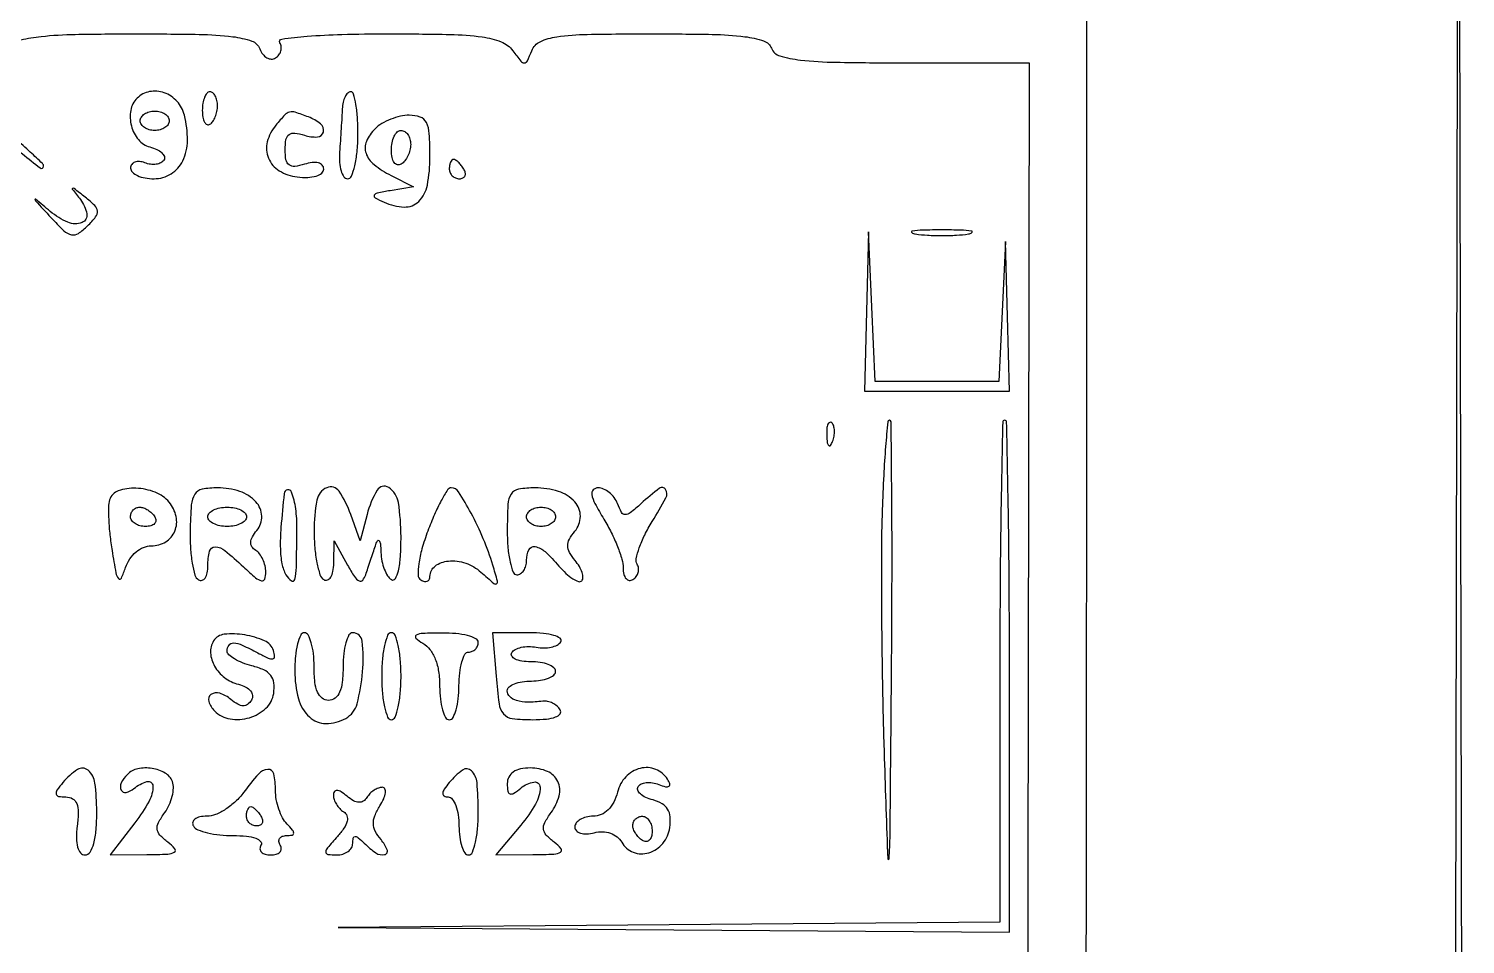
# Model space of a CAD drawing. Extents: x 29 to 450, y 25 to 639.
# Drawn here: x 297.5 to 446.2, y 432.8 to 527.5 of the extents above; entities that cross this region are included whole.
import ezdxf

# ---------------------------------------------------------------- set-up
doc = ezdxf.new("R2010")
doc.units = 0
doc.header["$MEASUREMENT"] = 0

msp = doc.modelspace()

# ---------------------------------------------------------------- linework, layer by layer
for points in [[(406.74671, 405.248882, 0.002958), (406.956341, 434.192966, 0.000332), (407, 499.993292), (407, 613.986585), (336.25, 614.243292), (265.5, 614.5)], [(296.648726, 526.373767, -0.033337), (298.732637, 526.729827, -0.021073), (302.27173, 526.943989, -0.004575), (308.393011, 527, -0.004221), (315.107978, 526.943312, -0.025722), (318.571005, 526.70636, -0.05279), (320.536838, 526.25595, -0.22196), (321.385948, 525.436618, 0.070617), (321.691865, 524.88637, 0.100766), (322.110262, 524.51827, 0.1238), (322.572428, 524.388204, 0.146423), (323.009249, 524.505716, 0.089778), (323.35625, 524.817914, 0.095278), (323.563005, 525.225858, 0.099789), (323.598331, 525.665463, 0.109141), (323.457295, 526.069098, -0.545314), (323.645436, 526.463703, -0.010981), (326.278448, 526.742401, -0.014392), (329.865827, 526.938869, -0.006482), (334.58074, 527, -0.004661), (341.078247, 526.939435, -0.028832), (344.406087, 526.685061, -0.060776), (346.371361, 526.17205, -0.140735), (347.568337, 525.25, 0.011806), (348.398405, 524.176919, 0.225928), (348.769958, 524, 0.289816), (349.083275, 524.198261, 0.018157), (349.535569, 525.25, -0.192475), (350.406933, 526.185113, -0.075364), (352.127726, 526.69849, -0.030801), (355.288451, 526.945225, -0.004081), (362, 527, -0.004709), (368.22061, 526.941418, -0.025485), (371.58858, 526.705973, -0.048379), (373.546728, 526.273364, -0.226317), (374.361626, 525.5, 0.233949), (375.211126, 524.716889, 0.043896), (377.346823, 524.289765, 0.023319), (381.035721, 524.056972, 0.004098), (387.986342, 524), (401.035454, 524), (400.932058, 460.063615), (400.828662, 396.127229)]]:
    msp.add_lwpolyline(points, format="xyb")
for points in [[(444.999065, 337, 0.000156), (444.839128, 235.023106, 0.000256), (444.77486, 148.75625, 0.000015), (444.759122, 71.050133, 0.043297), (444.936629, 69, 0.003348), (445.239117, 67.333945, 0.497988), (445.390743, 67.258742, 0.232536), (445.546056, 67.462963, 0.001904), (445.936629, 69.5, 0.046358), (446.165654, 71.956113, 0.000024), (446.18736, 149.4625, 0.00033), (446.150588, 235.680606, 0.000201), (445.999065, 337.5), (445.49813, 602.5)], [(308.666667, 520.333333, 0.154535), (308.015275, 519.078313, 0.107567), (308.083105, 517.471852, 0.108234), (308.810877, 516.046682, 0.158111), (309.988753, 515.29269, -0.044796), (310.712859, 515.032212, -0.078506), (311.240331, 514.677866, -0.120306), (311.494865, 514.291986, -0.228144), (311.456728, 513.929984, -0.141718), (311.147612, 513.650184, -0.078803), (310.657711, 513.500346, -0.067911), (310.068102, 513.498033, -0.058747), (309.467975, 513.650663, 0.066643), (308.906415, 513.784115, 0.114223), (308.431218, 513.723326, 0.15229), (308.118415, 513.482083, 0.154099), (308, 513.106989, 0.205955), (308.18202, 512.68384, 0.083011), (308.71458, 512.325178, 0.063316), (309.501369, 512.081284, 0.04356), (310.432612, 512, 0.140119), (312.191692, 512.502832, 0.143066), (313.402374, 513.856375, 0.11044), (313.886115, 515.964603, 0.062949), (313.571242, 518.572172, 0.121721), (312.812432, 520.001138, 0.12455), (311.481111, 520.897493, 0.133863), (309.959958, 521.017306, 0.150587)], [(315.428571, 519.073419, 0.039538), (315.484398, 518.368544, 0.085489), (315.659375, 517.855415, 0.161426), (315.917433, 517.614282, 0.251349), (316.214286, 517.632436, 0.106803), (316.515511, 517.922412, 0.051141), (316.769196, 518.398678, 0.04742), (316.941764, 518.971796, 0.049465), (317, 519.559017, 0.05256), (316.941884, 520.110336, 0.072414), (316.769196, 520.576711, 0.092326), (316.514141, 520.889977, 0.177669), (316.214286, 521, 0.223398), (315.913499, 520.85855, 0.076248), (315.659375, 520.434067, 0.057994), (315.486054, 519.811155, 0.0389)], [(329.918758, 519.25, -0.002937), (329.873679, 518.38827, -0.001168), (329.802109, 517.20625, -0.001156), (329.718947, 515.931047, -0.001452), (329.635737, 514.75, 0.035647), (329.633653, 513.696621, 0.056141), (329.79668, 512.808039, 0.076189), (330.086239, 512.201965, 0.248365), (330.466978, 512.00077, 0.304497), (330.870266, 512.271904, 0.038526), (331.207793, 513.322963, 0.034676), (331.448891, 514.776332, 0.021644), (331.538276, 516.50077, 0.016478), (331.496103, 518.225539, 0.026951), (331.333752, 519.678351, 0.025508), (331.094879, 520.766045, 0.337952), (330.788276, 521, 0.201978), (330.480686, 520.870463, 0.078277), (330.207691, 520.485937, 0.060898), (330.007782, 519.91989, 0.042891)], [(290.310471, 520.306664, 0.077526), (291.496908, 518.921622, 0.007208), (294.970464, 516.035329, 0.003792), (298.640148, 513.120111, 0.625047), (299, 513.295509, 0.206206), (298.875998, 513.5834, 0.003678), (297.618375, 514.755041, 0.008537), (296.099296, 516.102473, 0.005511), (294.296595, 517.613163, 0.006795), (292.537144, 519.015372, 0.016264), (291.185517, 519.994189, 0.036633), (290.423016, 520.431792, 0.749276)], [(312, 518, -0.148195), (311.884432, 517.618646, -0.098894), (311.559375, 517.29375, -0.082425), (311.073457, 517.074694, -0.064853), (310.5, 517, -0.064853), (309.926543, 517.074694, -0.082425), (309.440625, 517.29375, -0.098894), (309.115568, 517.618646, -0.148195), (309, 518, -0.148195), (309.115568, 518.381354, -0.098894), (309.440625, 518.70625, -0.082425), (309.926543, 518.925306, -0.064853), (310.5, 519, -0.064853), (311.073457, 518.925306, -0.082425), (311.559375, 518.70625, -0.098894), (311.884432, 518.381354, -0.148195)], [(323.039869, 517.548039, 0.110986), (322.156335, 515.815796, 0.162086), (322.276497, 514.121138, 0.160017), (323.392379, 512.821597, 0.107671), (325.258551, 512.183578, 0.036878), (326.335229, 512.139204, 0.064397), (327.215292, 512.282267, 0.093577), (327.795407, 512.581615, 0.230931), (328, 513.000965, 0.183147), (327.846337, 513.4064, 0.151573), (327.448974, 513.647507, 0.094939), (326.813872, 513.682609, 0.043335), (326, 513.5, -0.045457), (324.992635, 513.278454, -0.194688), (324.409879, 513.432815, -0.190687), (324.091186, 513.952097, -0.043427), (324, 515, -0.043427), (324.091186, 516.047903, -0.190687), (324.409879, 516.567185, -0.194688), (324.992635, 516.721546, -0.045457), (326, 516.5, 0.088245), (327.352602, 516.321379, 0.339352), (327.960929, 516.832779, 0.283577), (327.669746, 517.668645, 0.079298), (326.418213, 518.393011, 0.013256), (325.050913, 518.876516, 0.140532), (324.466063, 518.896496, 0.144876), (323.96734, 518.602382, 0.014372)], [(333.3125, 517.169643, 0.094431), (332.424419, 515.863409, 0.186905), (332.375985, 514.629862, 0.144354), (333.20683, 513.458721, 0.050329), (334.969114, 512.337916), (337.280291, 511.175832), (334.890146, 510.763857, 0.008504), (333.524772, 510.504533, 0.222117), (333.232695, 510.286233, 0.414476), (333.310413, 510.029568, 0.017563), (334.25, 509.568952, 0.093888), (336.336453, 509.072816, 0.209167), (337.829694, 509.645404, 0.152822), (338.728146, 511.334099, 0.046446), (339, 514.254329, 0.014602), (338.929278, 516.675398, 0.100923), (338.625909, 517.817767, 0.195753), (337.990803, 518.378679, 0.084406), (336.857143, 518.571429, 0.055483), (335.933957, 518.468669, 0.038741), (334.931975, 518.159654, 0.039128), (334.00551, 517.706615, 0.063178)], [(337, 515.559017, -0.061875), (336.925833, 514.961978, -0.051278), (336.70625, 514.359775, -0.053305), (336.382836, 513.842344, -0.08825), (336, 513.5, -0.202618), (335.621877, 513.441401, -0.181468), (335.29375, 513.66835, -0.104212), (335.071541, 514.195401, -0.047867), (335, 514.940983, -0.0466), (335.073608, 515.729059, -0.066561), (335.29375, 516.395164, -0.086673), (335.618015, 516.844577, -0.195654), (336, 517, -0.142666), (336.38134, 516.888931, -0.09965), (336.70625, 516.576711, -0.08433), (336.925146, 516.109818, -0.067639)], [(341, 513, 0.105053), (341.081062, 512.618444, 0.099167), (341.311086, 512.29375, 0.09642), (341.654762, 512.076123, 0.093332), (342.059017, 512, 0.108972), (342.413961, 512.078288, 0.182303), (342.6254, 512.29375, 0.161196), (342.656512, 512.6179, 0.082592), (342.5, 513, 0.029505), (342.231006, 513.382774, 0.035638), (341.933975, 513.70625, 0.038439), (341.65171, 513.934461, 0.151918), (341.440983, 514, 0.210953), (341.272352, 513.92554, 0.081139), (341.129539, 513.70625, 0.061769), (341.032345, 513.382849, 0.042167)], [(302.798558, 509.839028, -0.119183), (303.469418, 508.361862, -0.360797), (302.97452, 507.463374, -0.199384), (301.512179, 507.490867, -0.069909), (299.686987, 508.614921, 0.000593), (298.157363, 509.87841, 0.667717), (298.102472, 509.849255, 0.163805), (298.165503, 509.70797, 0.000372), (299.746032, 507.994628, 0.016791), (301.102218, 506.622134, 0.133534), (301.880769, 506.204562, 0.206872), (302.592656, 506.334977, 0.049095), (303.54622, 507.117649, 0.02908), (304.381865, 508.056592, 0.190197), (304.5608, 508.649276, 0.181445), (304.290569, 509.220785, 0.026075), (303.300188, 510.085903, 0.001532), (302.146207, 510.986682, 0.286761), (302.002574, 511.001267, 0.473566), (301.978247, 510.896852, 0.001972)], [(389.25, 506.283746, 0.023547), (390.502218, 506.153981, 0.014044), (392, 506.111902, 0.014044), (393.497782, 506.153981, 0.023547), (394.75, 506.283746, 0.124239), (395.112409, 506.435926, 0.664672), (395.076562, 506.577962, 0.03126), (393.97062, 506.675363, 0.006336), (392, 506.700336, 0.006336), (390.02938, 506.675363, 0.03126), (388.923438, 506.577962, 0.664672), (388.887591, 506.435926, 0.124239)], [(398, 461.013128), (398, 435.026255), (363.75, 434.749559), (329.5, 434.472863), (364.25, 434.236432), (399, 434), (399, 460.5, 0.001768), (398.964069, 470.661415, 0.002948), (398.853125, 479.215625, 0.00035), (398.70472, 486.799388, 0.40829), (398.5, 487, 0.408165), (398.295309, 486.799502, 0.000364), (398.146875, 479.366356, 0.003007), (398.035931, 470.977783, 0.001803)], [(380.078947, 485.416667, 0.018894), (380.137993, 484.670344, 0.168741), (380.279315, 484.37858, 0.470617), (380.461564, 484.395823, 0.054073), (380.683114, 484.8125, 0.051402), (380.839148, 485.359369, 0.05415), (380.876576, 485.916927, 0.060344), (380.797407, 486.402231, 0.126455), (380.604167, 486.729167, 0.296942), (380.385309, 486.77538, 0.208169), (380.200665, 486.592839, 0.077125), (380.089945, 486.112848, 0.028489)], [(385.820969, 477.75, 0.007966), (385.733327, 473.077486, 0.002801), (385.75196, 466.370313, 0.00278), (385.854777, 458.995318, 0.003255), (386.036768, 452, 0.000743), (386.390764, 441.594462, 0.943431), (386.52689, 441.591371, 0.017969), (386.637932, 444.058987, 0.000188), (386.786768, 461.25, 0.001561), (386.837702, 471.123848, 0.002604), (386.811335, 479.435938, 0.000273), (386.74535, 486.827263, 0.411441), (386.570969, 487, 0.388315), (386.391374, 486.835755, 0.002081), (386.173681, 484.282812, 0.007213), (385.974885, 481.296794, 0.004342)], [(305.818342, 478.75, 0.074836), (305.703689, 478.026385, 0.014314), (305.731553, 476.692187, 0.014968), (305.856467, 475.123057, 0.013281), (306.078463, 473.5, 0.005083), (306.481316, 471.190022, 0.124068), (306.750755, 470.602063, 0.55759), (307.044946, 470.638458, 0.027219), (307.483742, 471.75, -0.067319), (307.917281, 472.633924, -0.069881), (308.565552, 473.358367, -0.075008), (309.341433, 473.835731, -0.100795), (310.148016, 474, 0.136938), (311.63668, 474.4155, 0.161124), (312.583453, 475.523871, 0.152061), (312.712886, 477.031967, 0.119699), (311.989431, 478.512735, 0.128028), (310.557317, 479.542505, 0.082763), (308.546505, 479.957616, 0.093811), (306.726511, 479.685071, 0.236397)], [(314.164044, 475.536013, 0.020309), (314.200063, 473.78298, 0.027446), (314.383579, 472.208532, 0.026867), (314.66762, 470.965419, 0.186846), (315.037221, 470.476996, 0.21272), (315.401152, 470.427793, 0.177907), (315.717184, 470.661592, 0.099903), (315.931254, 471.19356, 0.045892), (316, 471.940983, -0.059472), (316.178778, 473.438704, -0.354992), (316.760943, 473.882148, -0.164826), (317.768453, 473.50523, -0.017373), (319.685549, 471.825686, 0.011011), (320.948511, 470.690499, 0.118843), (321.555272, 470.379555, 0.388199), (321.883633, 470.560473, 0.081838), (322, 471.266669, 0.058202), (321.922218, 471.932612, 0.050366), (321.691986, 472.597836, 0.052967), (321.352991, 473.16378, 0.093196), (320.951442, 473.530011, -0.110253), (320.564792, 473.907337, -0.160707), (320.443671, 474.36394, -0.115588), (320.608797, 474.918193, -0.043282), (321.073886, 475.589028, 0.183691), (321.58298, 477.078274, 0.179702), (320.980354, 478.546214, 0.126764), (319.307129, 479.626878, 0.080492), (317.004378, 480, 0.046561), (315.410226, 479.851228, 0.207405), (314.649391, 479.336148, 0.12429), (314.288951, 478.246136, 0.012994)], [(323.900807, 479.416667, 0.006911), (323.570001, 475.906696, 0.025621), (323.50574, 473.685065, 0.041345), (323.667777, 472.146882, 0.08224), (324.088644, 471, 0.102619), (324.64416, 470.36706, 0.540926), (324.999197, 470.494958, 0.052983), (325.164202, 471.782477, 0.003022), (325.226499, 475.787785, 0.036156), (325.098081, 477.83093, 0.053853), (324.668077, 479.568108, 0.373271), (324.248119, 479.800833, 0.324338)], [(327, 475.559017, 0.02093), (327.073113, 473.813184, 0.027868), (327.29375, 472.241025, 0.027581), (327.611109, 470.999702, 0.179846), (328, 470.5, 0.231205), (328.382462, 470.461954, 0.168078), (328.717943, 470.737891, 0.091691), (328.950944, 471.344797, 0.042112), (329.035435, 472.190983), (329.070871, 474.5), (330.463122, 472, 0.016819), (331.180439, 470.808098, 0.127616), (331.660076, 470.368792, 0.351734), (332.034188, 470.44026, 0.097306), (332.348458, 471, -0.000341), (332.573439, 471.682838, -0.0002), (332.843657, 472.5, -0.0002), (333.114596, 473.317149, -0.00034), (333.341825, 474, -0.039847), (333.561108, 474.51639, -0.534264), (333.731943, 474.534948, -0.153633), (333.864922, 474.213962, -0.012966), (333.921053, 473.309017, 0.040647), (334.025193, 472.425027, 0.042077), (334.270559, 471.580088, 0.04577), (334.610333, 470.891187, 0.117421), (335, 470.5, 0.420328), (335.411625, 470.601709, 0.077973), (335.731124, 471.408386, 0.040398), (335.937793, 472.867237, 0.014995), (336, 474.940983, 0.038268), (335.729362, 478.471916, 0.212247), (334.724551, 480.035144, 0.429702), (333.527218, 479.754209, 0.067248), (332.485115, 477.25), (331.753414, 474.5), (330.793373, 477.25, 0.064588), (329.589157, 479.651061, 0.363968), (328.311682, 480.016738, 0.247415), (327.286697, 478.713298, 0.045352)], [(338.772455, 475.52394, 0.018953), (338.167166, 473.679083, 0.034661), (337.837473, 472.130993, 0.040988), (337.769169, 470.966887, 0.253718), (338.056755, 470.464923, 0.07767), (338.417395, 470.313065, 0.155352), (338.722922, 470.332868, 0.185702), (338.925405, 470.517822, 0.116369), (339, 470.833994, -0.236621), (339.537708, 471.9066, -0.140464), (340.904926, 472.424823, -0.104112), (342.695927, 472.201095, -0.099523), (344.277519, 471.27411, 0.004533), (345.616302, 470.101163, 0.321435), (345.895199, 470.076445, 0.340544), (345.996355, 470.329172, 0.004812), (345.506216, 472, 0.025519), (344.522733, 474.728115, 0.02444), (343.253904, 477.382561, 0.01831), (341.965174, 479.575122, 0.256087), (341.19002, 480, 0.257467), (340.814527, 479.792919, 0.016902), (340.166929, 478.685157, 0.021132), (339.463146, 477.239165, 0.013944)], [(347, 475.5, 0.020945), (347.072283, 473.775243, 0.033738), (347.29375, 472.321875, 0.036969), (347.611488, 471.267028, 0.31052), (348, 471, 0.148195), (348.381354, 471.115568, 0.098894), (348.70625, 471.440625, 0.082425), (348.925306, 471.926543, 0.064853), (349, 472.5, -0.112422), (349.247128, 473.585213, -0.336618), (349.882988, 473.911077, -0.143856), (350.913113, 473.398675, -0.02885), (352.349365, 471.904939, 0.027667), (353.078157, 471.143385, 0.044913), (353.78397, 470.593003, 0.057751), (354.372174, 470.303661, 0.289498), (354.714107, 470.380773, 0.2104), (354.841835, 470.709454, 0.069059), (354.745723, 471.231691, 0.054748), (354.462487, 471.850434, 0.038531), (354.020056, 472.475834, -0.044328), (353.439755, 473.316593, -0.127915), (353.258459, 473.995154, -0.129569), (353.431718, 474.670675, -0.046021), (354, 475.5, 0.17299), (354.567732, 477.05466, 0.189517), (353.993691, 478.54773, 0.132035), (352.292507, 479.630007, 0.07616), (349.877555, 480, 0.040451), (348.174545, 479.861998, 0.213183), (347.409864, 479.359043, 0.13073), (347.068277, 478.288777, 0.01224)], [(357.01096, 476.75, -0.02197), (357.769695, 475.372943, -0.021429), (358.411538, 473.923289, -0.021908), (358.863699, 472.603866, -0.071189), (358.996262, 471.690983, 0.05657), (359.071163, 471.043035, 0.12168), (359.297444, 470.597874, 0.189767), (359.630996, 470.42283, 0.166971), (360.016312, 470.510081, 0.092269), (360.359655, 470.822071, 0.096094), (360.561768, 471.232497, 0.099366), (360.592006, 471.677098, 0.106247), (360.446024, 472.087336, -0.194178), (360.347, 472.664234, -0.031506), (360.663843, 473.780433, -0.030788), (361.230084, 475.115512, -0.022726), (362.011271, 476.518237, 0.014762), (363.429421, 478.971967, 0.27039), (363.400288, 479.838209, 0.441458), (362.757309, 479.953599, 0.020423), (360.84959, 478.363881, -0.01364), (359.735672, 477.409753, -0.171916), (359.222011, 477.227761, -0.272937), (358.837083, 477.454796, -0.034664), (358.41386, 478.363881, 0.067645), (358.070925, 478.989401, 0.062599), (357.56557, 479.51939, 0.066652), (356.981518, 479.878316, 0.104866), (356.40771, 480, 0.201129), (355.900597, 479.787409, 0.244822), (355.751933, 479.301093, 0.077869), (356.078341, 478.375261, 0.01329)], [(310.5, 477, -0.139169), (310.607943, 476.620352, -0.191142), (310.478525, 476.29375, -0.138808), (310.110654, 476.073267, -0.066118), (309.559017, 476, -0.062283), (308.962904, 476.074545, -0.080552), (308.457961, 476.29375, -0.097988), (308.120018, 476.618621, -0.153634), (308, 477, -0.092995), (308.071618, 477.381732, -0.096318), (308.276414, 477.70625, -0.099231), (308.581949, 477.923444, -0.105429), (308.940983, 478, -0.089642), (309.346558, 477.926698, -0.053229), (309.7871, 477.70625, -0.051032), (310.193797, 477.382515, -0.06081)], [(320, 477, -0.191087), (319.848523, 476.618118, -0.088204), (319.4125, 476.29375, -0.068025), (318.765418, 476.073693, -0.048028), (318, 476, -0.048028), (317.234582, 476.073693, -0.068025), (316.5875, 476.29375, -0.088204), (316.151477, 476.618118, -0.191087), (316, 477, -0.191087), (316.151477, 477.381882, -0.088204), (316.5875, 477.70625, -0.068025), (317.234582, 477.926307, -0.048028), (318, 478, -0.048028), (318.765418, 477.926307, -0.068025), (319.4125, 477.70625, -0.088204), (319.848523, 477.381882, -0.191087)], [(352, 477, -0.148195), (351.884432, 476.618646, -0.098894), (351.559375, 476.29375, -0.082425), (351.073457, 476.074694, -0.064853), (350.5, 476, -0.064853), (349.926543, 476.074694, -0.082425), (349.440625, 476.29375, -0.098894), (349.115568, 476.618646, -0.148195), (349, 477, -0.148195), (349.115568, 477.381354, -0.098894), (349.440625, 477.70625, -0.082425), (349.926543, 477.925306, -0.064853), (350.5, 478, -0.064853), (351.073457, 477.925306, -0.082425), (351.559375, 477.70625, -0.098894), (351.884432, 477.381354, -0.148195)], [(316.591192, 464.147552, 0.156082), (316.281874, 462.904627, 0.114585), (316.696077, 461.536263, 0.101245), (317.737041, 460.35871, 0.097635), (319.16979, 459.66585, -0.054751), (319.924858, 459.377175, -0.103525), (320.429062, 458.968713, -0.147875), (320.622896, 458.497138, -0.163929), (320.511588, 458.01875, -0.091028), (320.107606, 457.571964, -0.174099), (319.652714, 457.426566, -0.12625), (319.101192, 457.589074, -0.038772), (318.386806, 458.093942, 0.091582), (317.235486, 458.738049, 0.240551), (316.325872, 458.605487, 0.330896), (316.090816, 457.883724, 0.115795), (316.701332, 456.898668, 0.156844), (318.297655, 456.079246, 0.113441), (320.307218, 456.20566, 0.116457), (322.020571, 457.188048, 0.170902), (322.814919, 458.714654, 0.065141), (322.827138, 459.810284, 0.137841), (322.504688, 460.5883, 0.120891), (321.788283, 461.148133, 0.04423), (320.564919, 461.573062, -0.030735), (319.582767, 461.884812, -0.04267), (318.753445, 462.289619, -0.04955), (318.171149, 462.721721, -0.211411), (318, 463.108408, -0.153367), (318.19154, 463.718169, -0.262432), (318.658646, 463.943105, -0.092542), (319.549615, 463.71649, -0.014444), (321.181443, 462.902894, 0.014194), (322.245271, 462.371828, 0.148309), (322.722828, 462.304455, 0.388374), (322.908195, 462.535761, 0.063157), (322.788583, 463.152894, 0.213274), (321.867282, 464.166263, 0.063475), (319.812545, 464.770302, 0.064045), (317.697339, 464.836369, 0.234283)], [(325, 461.035184, 0.065369), (325.376287, 458.169308, 0.141212), (326.512817, 456.280466, 0.18851), (328.227265, 455.603816, 0.129076), (330.275823, 456.134482, 0.202925), (331.451032, 457.648167, 0.044595), (332.022327, 460.963681, 0.046936), (331.983558, 464.11563, 0.383468), (331, 465, 0.277684), (330.614308, 464.767902, 0.052312), (330.29375, 463.971875, 0.042582), (330.072542, 462.841111, 0.027026), (330, 461.5, -0.025511), (329.918107, 459.895967, -0.075863), (329.642857, 458.833333, -0.129352), (329.169448, 458.226074, -0.164293), (328.5, 458, -0.164293), (327.830552, 458.226074, -0.129352), (327.357143, 458.833333, -0.075863), (327.081893, 459.895967, -0.025511), (327, 461.5, 0.027026), (326.927458, 462.841111, 0.042582), (326.70625, 463.971875, 0.052312), (326.385692, 464.767902, 0.277684), (326, 465, 0.294715), (325.612972, 464.750175, 0.04436), (325.29375, 463.835335, 0.037979), (325.072399, 462.55463, 0.02381)], [(334, 460.5, 0.020945), (334.072283, 458.775243, 0.033738), (334.29375, 457.321875, 0.036969), (334.611488, 456.267028, 0.31052), (335, 456, 0.31052), (335.388512, 456.267028, 0.036969), (335.70625, 457.321875, 0.033738), (335.927717, 458.775243, 0.020945), (336, 460.5, 0.020945), (335.927717, 462.224757, 0.033738), (335.70625, 463.678125, 0.036969), (335.388512, 464.732972, 0.31052), (335, 465, 0.31052), (334.611488, 464.732972, 0.036969), (334.29375, 463.678125, 0.033738), (334.072283, 462.224757, 0.020945)], [(338.25, 463.919901, -0.098841), (338.997397, 463.258469, -0.069138), (339.549345, 462.274589, -0.057255), (339.888325, 460.994167, -0.03612), (340, 459.45031, 0.027422), (340.07256, 458.128264, 0.043137), (340.29375, 457.013529, 0.053257), (340.614451, 456.230028, 0.275647), (341, 456, 0.277684), (341.385692, 456.232098, 0.052312), (341.70625, 457.028125, 0.042582), (341.927458, 458.158889, 0.027026), (342, 459.5, -0.027026), (342.072542, 460.841111, -0.042582), (342.29375, 461.971875, -0.052312), (342.614308, 462.767902, -0.277684), (343, 463, 0.099038), (343.381638, 463.076342, 0.097945), (343.70625, 463.29375, 0.097945), (343.923658, 463.618362, 0.099038), (344, 464, 0.288976), (343.757591, 464.384402, 0.048169), (342.898438, 464.697317, 0.04011), (341.687055, 464.908802, 0.025198), (340.25, 464.969591, 0.007488), (338.25234, 464.923466, 0.111778), (337.582003, 464.744644, 0.521014), (337.542882, 464.437865, 0.052445)], [(345.843488, 460.5, 0.013496), (346.147272, 457.654513, 0.143476), (346.615586, 456.601174, 0.191521), (347.52336, 456.118172, 0.027636), (349.659711, 456, 0.02308), (351.053578, 456.064374, 0.064178), (352.008272, 456.278344, 0.143675), (352.463379, 456.613007, 0.310683), (352.48361, 457.02652, 0.079872), (352.153521, 457.408248, 0.061323), (351.690511, 457.708906, 0.061612), (351.170994, 457.887062, 0.082717), (350.674593, 457.908038, -0.030543), (349.112434, 457.811434, -0.072514), (347.96279, 457.978231, -0.119669), (347.261426, 458.386406, -0.20415), (347, 459, -0.226478), (347.182831, 459.382936, -0.074992), (347.734375, 459.70625, -0.057076), (348.542644, 459.926884, -0.038131), (349.5, 460, 0.038131), (350.457356, 460.073116, 0.057076), (351.265625, 460.29375, 0.074992), (351.817169, 460.617064, 0.226478), (352, 461, 0.230178), (351.813779, 461.383082, 0.073461), (351.248289, 461.70625, 0.055981), (350.420991, 461.926934, 0.037227), (349.440983, 462, -0.035308), (348.499857, 462.066541, -0.07556), (347.804066, 462.275694, -0.145661), (347.461268, 462.583784, -0.282947), (347.462011, 462.938533, -0.139541), (347.82607, 463.270904, -0.061306), (348.446814, 463.490609, -0.05392), (349.208024, 463.574668, -0.048162), (350, 463.5, 0.048162), (350.791976, 463.425332, 0.05392), (351.553186, 463.509391, 0.061306), (352.17393, 463.729096, 0.139541), (352.537989, 464.061467, 0.394692), (352.465614, 464.421705, 0.084806), (351.83698, 464.726516, 0.047743), (350.738, 464.93429, 0.022865), (349.301811, 465), (345.485588, 465)], [(301, 449.5, 0.019818), (300.38141, 448.69149, 0.206329), (300.297539, 448.291157, 0.313266), (300.539364, 448.059835, 0.039029), (301.304736, 448, -0.1298), (301.998168, 447.816901, -0.172337), (302.421725, 447.327264, -0.098306), (302.579824, 446.43755, -0.026448), (302.474689, 445, 0.029764), (302.390683, 443.736284, 0.068747), (302.514169, 442.79477, 0.113008), (302.825827, 442.214323, 0.216538), (303.297508, 442, 0.264407), (303.805035, 442.288561, 0.069037), (304.183195, 443.185557, 0.045629), (304.424954, 444.594575, 0.019685), (304.5, 446.5, 0.031517), (304.314753, 449.435932, 0.186142), (303.597245, 450.767946, 0.334082), (302.496663, 450.838235, 0.074387)], [(307.666667, 450.333333, 0.082111), (307.035959, 449.452755, 0.226189), (307.026435, 448.708654, 0.358511), (307.534316, 448.463176, 0.114111), (308.342009, 448.868879, -0.103035), (309.698284, 449.587739, -0.490433), (310.304148, 449.14609, -0.136538), (309.913874, 447.567899, -0.034458), (308.444324, 445.338118), (305.898217, 442), (309.699109, 442.031803, 0.007428), (311.850379, 442.081772, 0.125369), (312.526412, 442.281682, 0.471336), (312.582034, 442.642541, 0.048134), (311.855053, 443.315229, -0.041513), (311.031247, 444.057546, -0.164155), (310.751439, 444.669272, -0.15125), (310.888312, 445.356351, -0.03364), (311.536369, 446.380625, 0.050726), (312.003824, 447.178429, 0.047136), (312.314916, 448.073675, 0.050438), (312.434899, 448.928524, 0.101613), (312.324328, 449.597199, 0.171659), (311.579162, 450.470464, 0.092166), (310.227737, 450.949372, 0.089408), (308.755, 450.917569, 0.147421)], [(319.703315, 448.468575, -0.047838), (318.867002, 447.524147, -0.043879), (317.843284, 446.725144, -0.046705), (316.794924, 446.177107, -0.097392), (315.894298, 446, 0.049111), (315.166756, 445.928367, 0.106878), (314.654636, 445.70625, 0.183378), (314.436943, 445.37821, 0.196663), (314.5, 445, 0.161112), (314.961364, 444.613175, 0.035024), (315.964612, 444.29375, 0.033102), (317.232768, 444.073393, 0.026472), (318.618034, 444, -0.023501), (319.999067, 443.935054, -0.060073), (320.976172, 443.722717, -0.127618), (321.465082, 443.396884, -0.332127), (321.5, 443, 0.146489), (321.397987, 442.620597, 0.191582), (321.538811, 442.29375, 0.134005), (321.925364, 442.072951, 0.063222), (322.5, 442, 0.063222), (323.074636, 442.072951, 0.134005), (323.461189, 442.29375, 0.191582), (323.602013, 442.620597, 0.146489), (323.5, 443, -0.103804), (323.362313, 443.381086, -0.179349), (323.43335, 443.70625, -0.165378), (323.706922, 443.924327, -0.086517), (324.140983, 444, 0.047194), (324.717794, 444.054566, 0.346165), (324.887705, 444.25, 0.19173), (324.775162, 444.578868, 0.019206), (324.2, 445.2, -0.075503), (323.739764, 445.825061, -0.038434), (323.3525, 446.723125, -0.037078), (323.088418, 447.73134, -0.045545), (323, 448.7, 0.054064), (322.816654, 450.390674, 0.37208), (322.198869, 450.852885, 0.197019), (321.231877, 450.374827, 0.023366)], [(341, 449.5, 0.024942), (340.48229, 448.808783, 0.128583), (340.325424, 448.361364, 0.300026), (340.467821, 448.101643, 0.122183), (340.877555, 448, -0.237042), (341.307871, 447.783849, -0.070564), (341.670282, 447.11875, -0.053973), (341.918088, 446.148997, -0.0356), (342, 445, 0.031626), (342.072766, 443.850749, 0.048861), (342.29375, 442.88125, 0.06271), (342.615738, 442.209557, 0.254951), (343, 442, 0.31052), (343.388512, 442.267028, 0.036969), (343.70625, 443.321875, 0.033738), (343.927717, 444.775243, 0.020945), (344, 446.5, 0.021992), (343.868611, 449.485709, 0.176149), (343.2957, 450.713218, 0.367839), (342.378126, 450.787189, 0.063475)], [(347, 449.377555, 0.037094), (347.058351, 448.592114, 0.285615), (347.286976, 448.323268, 0.228612), (347.676516, 448.378099, 0.025852), (348.410972, 448.926114, -0.132125), (349.761973, 449.545705, -0.463559), (350.39904, 449.008155, -0.131178), (349.934708, 447.256284, -0.044917), (348.417793, 445.084672), (345.822213, 442), (349.661106, 442.031803, 0.007392), (351.832087, 442.081891, 0.123486), (352.518493, 442.281932, 0.472141), (352.576672, 442.644139, 0.04939), (351.855053, 443.315229, -0.041513), (351.031247, 444.057546, -0.164155), (350.751439, 444.669272, -0.15125), (350.888312, 445.356351, -0.03364), (351.536369, 446.380625, 0.092338), (352.361116, 448.100176, 0.176163), (352.231646, 449.607531, 0.184585), (351.177393, 450.632482, 0.101912), (349.393011, 451, 0.050352), (348.369676, 450.896685, 0.098963), (347.618735, 450.580502, 0.127119), (347.164176, 450.064433, 0.117849)], [(358.410644, 448.5, -0.055092), (358.022088, 447.454981, -0.080962), (357.447766, 446.663337, -0.09348), (356.722417, 446.172211, -0.102549), (355.891592, 446, 0.0571), (355.168079, 445.917104, 0.076426), (354.555655, 445.67199, 0.095453), (354.145161, 445.309338, 0.16571), (354, 444.883369, 0.197084), (354.158905, 444.495889, 0.126801), (354.581069, 444.242728, 0.0865), (355.226495, 444.167944, 0.049681), (356.002357, 444.290365, -0.067866), (356.869834, 444.39519, -0.079703), (357.684627, 444.251683, -0.085834), (358.366219, 443.875195, -0.096469), (358.849606, 443.304255, 0.176556), (360.0459, 442.273757, 0.166378), (361.65899, 442.222387, 0.147466), (363.108461, 443.194406, 0.137328), (363.829108, 444.833148, 0.055095), (363.863497, 445.932317, 0.117653), (363.603445, 446.73575, 0.125423), (363.022946, 447.303154, 0.067269), (362.090356, 447.686622, -0.042969), (361.335785, 447.954955, -0.075656), (360.782907, 448.316057, -0.116828), (360.510902, 448.706404, -0.236668), (360.543272, 449.070016, -0.154682), (360.863813, 449.345692, -0.075943), (361.390477, 449.481163, -0.063993), (362.033176, 449.463392, -0.052787), (362.69607, 449.286387, 0.027269), (363.399565, 449.059576, 0.201774), (363.740897, 449.10797, 0.351806), (363.830176, 449.348668, 0.058114), (363.605028, 449.830061, 0.162011), (362.376038, 450.856831, 0.157645), (360.76169, 450.95712, 0.142418), (359.27253, 450.077369, 0.127777)], [(329, 448.181462, 0.08535), (329.078317, 447.726004, 0.053412), (329.312886, 447.237042, 0.051759), (329.657699, 446.790405, 0.064176), (330.065143, 446.45974, -0.172019), (330.397462, 446.045851, -0.147656), (330.42137, 445.485219, -0.088133), (330.095425, 444.767678, -0.033354), (329.410155, 443.900723, 0.008217), (328.384059, 442.728751, 0.168682), (328.217339, 442.296961, 0.388944), (328.423492, 442.055958, 0.030334), (329.345012, 442, 0.070822), (329.977495, 442.090039, 0.08635), (330.513847, 442.3525, 0.100256), (330.87243, 442.742393, 0.13678), (331, 443.2, -0.051663), (331.056215, 443.742599, -0.354955), (331.25, 443.9, -0.180052), (331.578624, 443.777696, -0.018208), (332.2, 443.2, 0.048178), (333.407289, 442.205371, 0.205158), (334.305397, 442.034384, 0.46493), (334.56415, 442.526786, 0.076689), (333.932609, 443.581201, -0.050496), (333.340464, 444.46212, -0.115094), (333.134359, 445.231524, -0.107478), (333.28403, 446.046702, -0.040655), (333.818638, 447.081201, 0.034213), (334.211364, 447.817756, 0.07325), (334.386041, 448.436353, 0.142122), (334.324204, 448.836348, 0.291635), (334.067491, 449, 0.092497), (333.656517, 448.923316, 0.053026), (333.206574, 448.691986, 0.050502), (332.788305, 448.352528, 0.058703), (332.469989, 447.951442, -0.110253), (332.092663, 447.564792, -0.160707), (331.63606, 447.443671, -0.115588), (331.081807, 447.608797, -0.043282), (330.410972, 448.073886, 0.028771), (329.787155, 448.533706, 0.126056), (329.356994, 448.679551, 0.282987), (329.102308, 448.548425, 0.13679)], [(321.5, 446, -0.082592), (321.656512, 445.6179, -0.161196), (321.6254, 445.29375, -0.182303), (321.413961, 445.078288, -0.108972), (321.059017, 445, -0.093332), (320.654762, 445.076123, -0.09642), (320.311086, 445.29375, -0.099167), (320.081062, 445.618444, -0.105053), (320, 446, -0.042167), (320.032345, 446.382849, -0.061769), (320.129539, 446.70625, -0.081139), (320.272352, 446.92554, -0.210953), (320.440983, 447, -0.151918), (320.65171, 446.934461, -0.038439), (320.933975, 446.70625, -0.035638), (321.231006, 446.382774, -0.029505)], [(362, 444.440983, -0.066118), (361.926733, 443.889346, -0.138808), (361.70625, 443.521475, -0.191142), (361.379648, 443.392057, -0.139169), (361, 443.5, -0.06081), (360.617485, 443.806203, -0.051032), (360.29375, 444.2129, -0.053229), (360.073302, 444.653442, -0.089642), (360, 445.059017, -0.105429), (360.076556, 445.418051, -0.099231), (360.29375, 445.723586, -0.096318), (360.618268, 445.928382, -0.092995), (361, 446, -0.153634), (361.381379, 445.879982, -0.097988), (361.70625, 445.542039, -0.080552), (361.925455, 445.037096, -0.062283)]]:
    msp.add_lwpolyline(points, format="xyb", close=True)
msp.add_lwpolyline([(384.201244, 498.25), (384, 490), (391.5, 490), (399, 490), (398.801303, 497.75), (398.602606, 505.5), (398.257493, 498.25), (397.912381, 491), (391.498255, 491), (385.084129, 491), (384.743308, 498.75), (384.402488, 506.5)], close=True)

doc.saveas('drawing.dxf')
